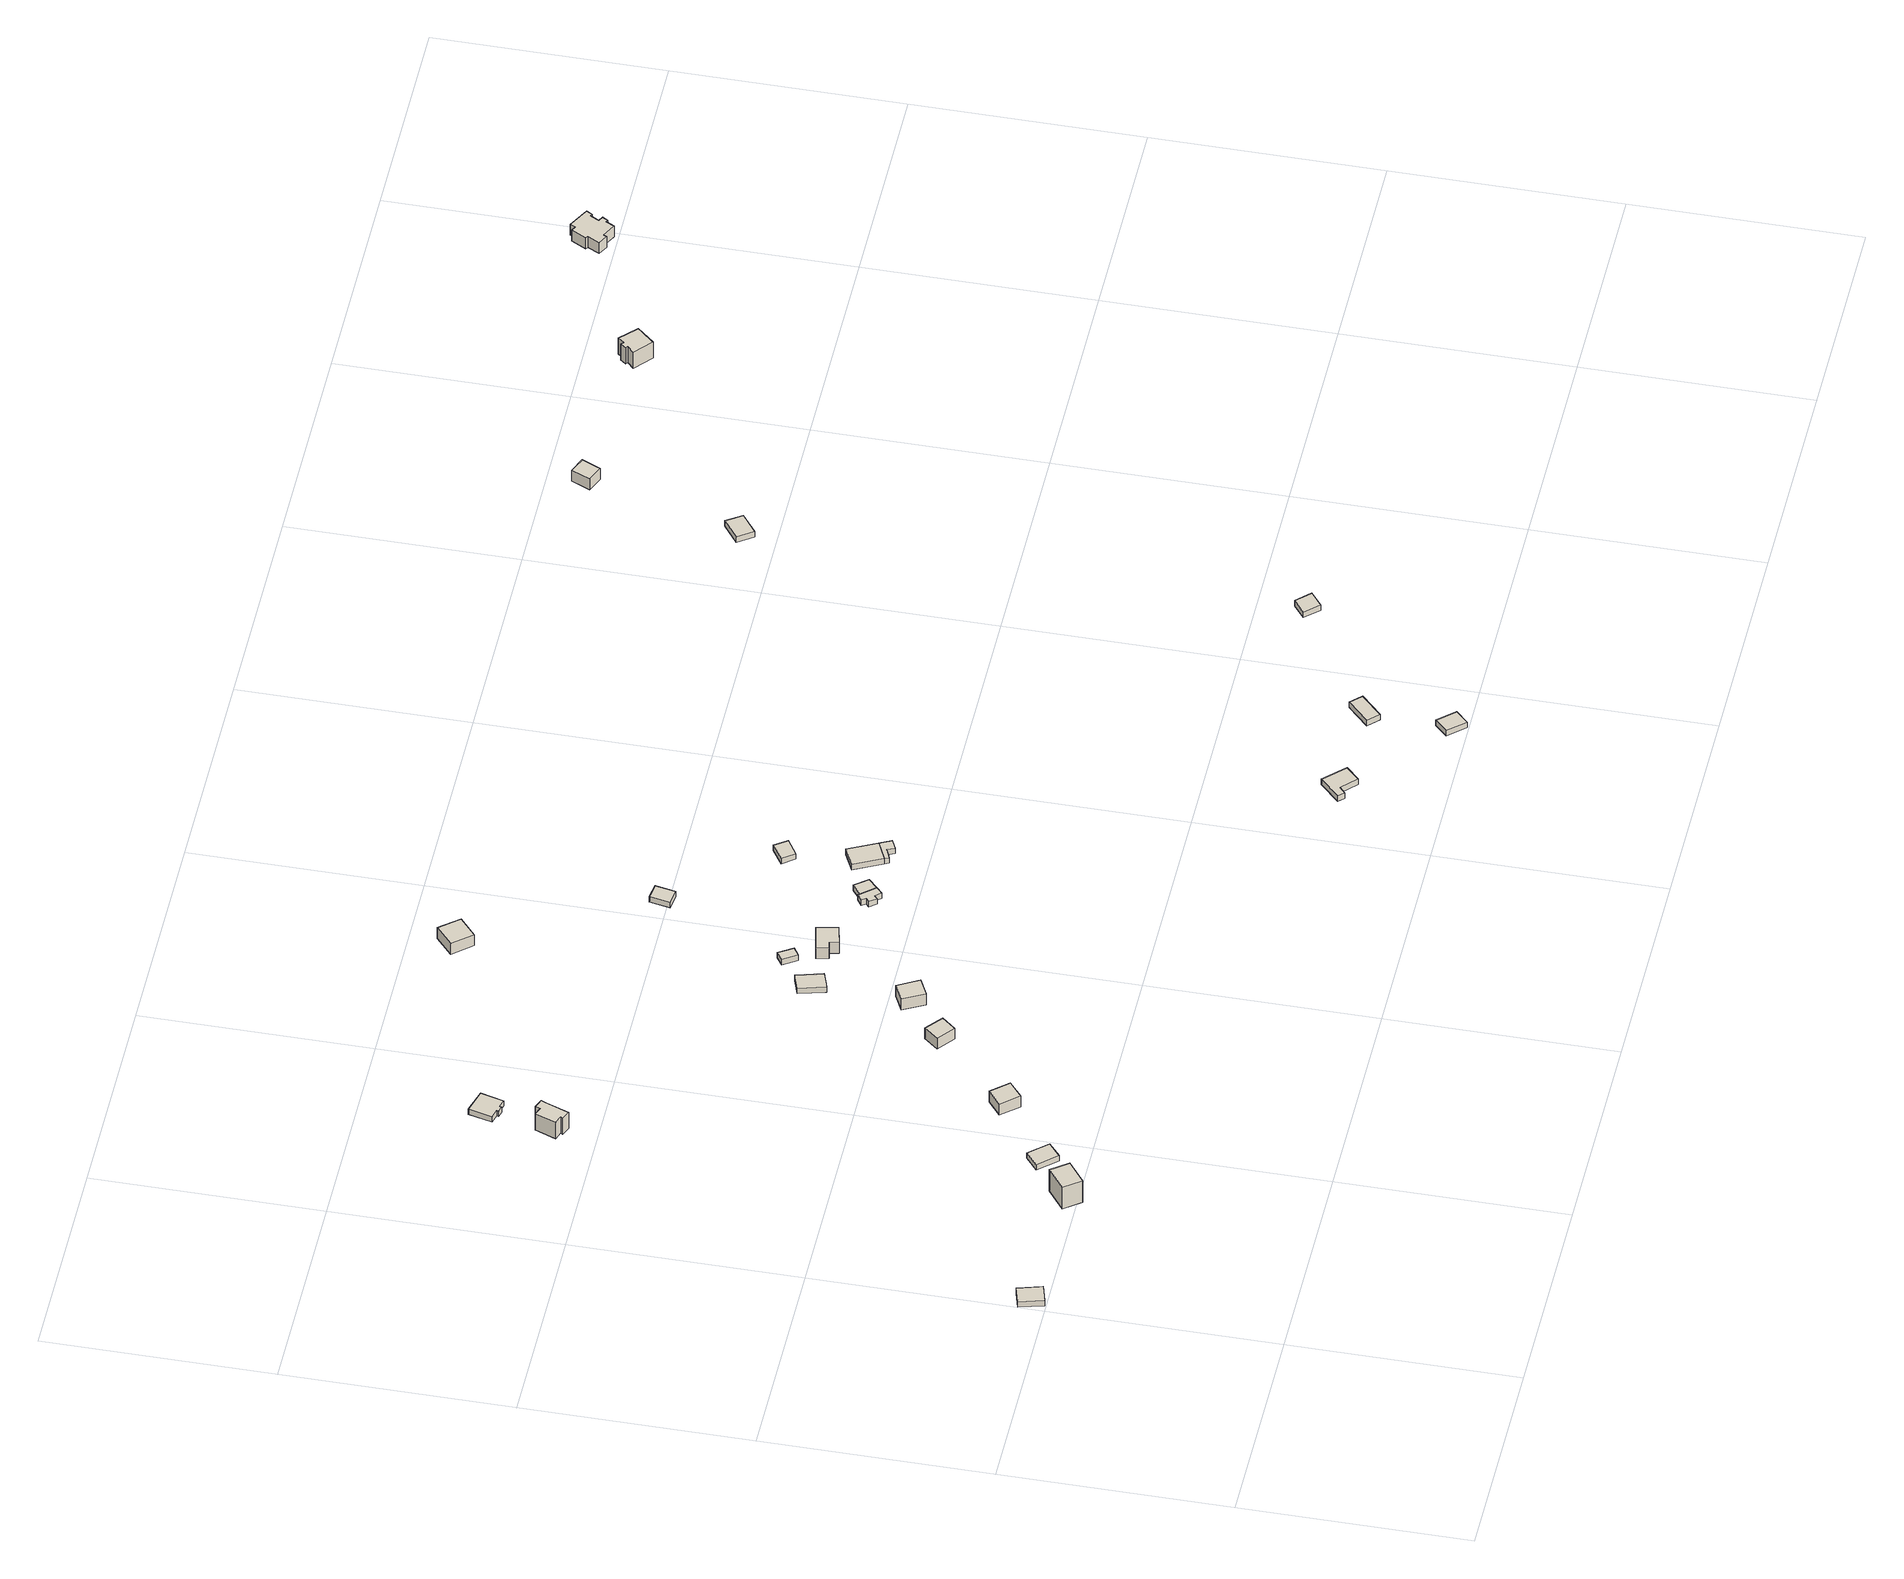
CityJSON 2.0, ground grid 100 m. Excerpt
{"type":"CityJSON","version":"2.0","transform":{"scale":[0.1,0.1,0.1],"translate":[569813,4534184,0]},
"CityObjects":{
"building1":{"type":"Building","geometry":[{"type":"MultiSurface","lod":"1","boundaries":[[[0,1,2,3]],[[0,3,4,5]],[[3,2,6,4]],[[2,1,7,6]],[[1,0,5,7]],[[5,4,6,7]]]}]},
"building2":{"type":"Building","geometry":[{"type":"MultiSurface","lod":"1","boundaries":[[[8,9,10,11]],[[8,11,12,13]],[[11,10,14,12]],[[10,9,15,14]],[[9,8,13,15]],[[13,12,14,15]]]}]},
"building3":{"type":"Building","geometry":[{"type":"MultiSurface","lod":"1","boundaries":[[[16,17,18,19]],[[16,19,20,21]],[[19,18,22,20]],[[18,17,23,22]],[[17,16,21,23]],[[21,20,22,23]]]}]},
"building4":{"type":"Building","geometry":[{"type":"MultiSurface","lod":"1","boundaries":[[[24,25,26,27]],[[24,27,28,29]],[[27,26,30,28]],[[26,25,31,30]],[[25,24,29,31]],[[29,28,30,31]]]}]},
"building5":{"type":"Building","geometry":[{"type":"MultiSurface","lod":"1","boundaries":[[[32,33,34,35,36,37,38,39,40]],[[32,40,41,42]],[[40,39,43,41]],[[39,38,44,43]],[[38,37,45,44]],[[37,36,46,45]],[[36,35,47,46]],[[35,34,48,47]],[[34,33,49,48]],[[33,32,42,49]],[[42,41,43,44,45,46,47,48,49]]]}]},
"building6":{"type":"Building","geometry":[{"type":"MultiSurface","lod":"1","boundaries":[[[50,51,52,53,54,55,56,57]],[[50,57,58,59]],[[57,56,60,58]],[[56,55,61,60]],[[55,54,62,61]],[[54,53,63,62]],[[53,52,64,63]],[[52,51,65,64]],[[51,50,59,65]],[[59,58,60,61,62,63,64,65]]]}]},
"building7":{"type":"Building","geometry":[{"type":"MultiSurface","lod":"1","boundaries":[[[66,67,68,69]],[[66,69,70,71]],[[69,68,72,70]],[[68,67,73,72]],[[67,66,71,73]],[[71,70,72,73]]]}]},
"building8":{"type":"Building","geometry":[{"type":"MultiSurface","lod":"1","boundaries":[[[74,75,76,77]],[[74,77,78,79]],[[77,76,80,78]],[[76,75,81,80]],[[75,74,79,81]],[[79,78,80,81]]]}]},
"building9":{"type":"Building","geometry":[{"type":"MultiSurface","lod":"1","boundaries":[[[82,83,84,85]],[[82,85,86,87]],[[85,84,88,86]],[[84,83,89,88]],[[83,82,87,89]],[[87,86,88,89]]]}]},
"building10":{"type":"Building","geometry":[{"type":"MultiSurface","lod":"1","boundaries":[[[90,91,92,93]],[[90,93,94,95]],[[93,92,96,94]],[[92,91,97,96]],[[91,90,95,97]],[[95,94,96,97]]]}]},
"building11":{"type":"Building","geometry":[{"type":"MultiSurface","lod":"1","boundaries":[[[98,99,100,101,102,103]],[[98,103,104,105]],[[103,102,106,104]],[[102,101,107,106]],[[101,100,108,107]],[[100,99,109,108]],[[99,98,105,109]],[[105,104,106,107,108,109]]]}]},
"building12":{"type":"Building","geometry":[{"type":"MultiSurface","lod":"1","boundaries":[[[110,111,112,113]],[[110,113,114,115]],[[113,112,116,114]],[[112,111,117,116]],[[111,110,115,117]],[[115,114,116,117]]]}]},
"building13":{"type":"Building","geometry":[{"type":"MultiSurface","lod":"1","boundaries":[[[118,119,120,121,122,123,124,125,126]],[[118,126,127,128]],[[126,125,129,127]],[[125,124,130,129]],[[124,123,131,130]],[[123,122,132,131]],[[122,121,133,132]],[[121,120,134,133]],[[120,119,135,134]],[[119,118,128,135]],[[128,127,129,130,131,132,133,134,135]]]}]},
"building14":{"type":"Building","geometry":[{"type":"MultiSurface","lod":"1","boundaries":[[[126,125,136,137]],[[126,137,138,127]],[[137,136,139,138]],[[136,125,129,139]],[[125,126,127,129]],[[127,138,139,129]]]}]},
"building15":{"type":"Building","geometry":[{"type":"MultiSurface","lod":"1","boundaries":[[[140,141,142,143,144]],[[140,144,145,146]],[[144,143,147,145]],[[143,142,148,147]],[[142,141,149,148]],[[141,140,146,149]],[[146,145,147,148,149]]]}]},
"building16":{"type":"Building","geometry":[{"type":"MultiSurface","lod":"1","boundaries":[[[150,151,152,153]],[[150,153,154,155]],[[153,152,156,154]],[[152,151,157,156]],[[151,150,155,157]],[[155,154,156,157]]]}]},
"building17":{"type":"Building","geometry":[{"type":"MultiSurface","lod":"1","boundaries":[[[152,151,158,159,160,161]],[[152,161,162,156]],[[161,160,163,162]],[[160,159,164,163]],[[159,158,165,164]],[[158,151,157,165]],[[151,152,156,157]],[[156,162,163,164,165,157]]]}]},
"building18":{"type":"Building","geometry":[{"type":"MultiSurface","lod":"1","boundaries":[[[166,167,168,169]],[[166,169,170,171]],[[169,168,172,170]],[[168,167,173,172]],[[167,166,171,173]],[[171,170,172,173]]]}]},
"building19":{"type":"Building","geometry":[{"type":"MultiSurface","lod":"1","boundaries":[[[174,175,176,177,178,179]],[[174,179,180,181]],[[179,178,182,180]],[[178,177,183,182]],[[177,176,184,183]],[[176,175,185,184]],[[175,174,181,185]],[[181,180,182,183,184,185]]]}]},
"building20":{"type":"Building","geometry":[{"type":"MultiSurface","lod":"1","boundaries":[[[186,187,188,189]],[[186,189,190,191]],[[189,188,192,190]],[[188,187,193,192]],[[187,186,191,193]],[[191,190,192,193]]]}]},
"building21":{"type":"Building","geometry":[{"type":"MultiSurface","lod":"1","boundaries":[[[194,195,196,197]],[[194,197,198,199]],[[197,196,200,198]],[[196,195,201,200]],[[195,194,199,201]],[[199,198,200,201]]]}]},
"building22":{"type":"Building","geometry":[{"type":"MultiSurface","lod":"1","boundaries":[[[202,203,204,205]],[[202,205,206,207]],[[205,204,208,206]],[[204,203,209,208]],[[203,202,207,209]],[[207,206,208,209]]]}]},
"building23":{"type":"Building","geometry":[{"type":"MultiSurface","lod":"1","boundaries":[[[210,211,212,213]],[[210,213,214,215]],[[213,212,216,214]],[[212,211,217,216]],[[211,210,215,217]],[[215,214,216,217]]]}]},
"building24":{"type":"Building","geometry":[{"type":"MultiSurface","lod":"1","boundaries":[[[218,219,220,221]],[[218,221,222,223]],[[221,220,224,222]],[[220,219,225,224]],[[219,218,223,225]],[[223,222,224,225]]]}]},
"building25":{"type":"Building","geometry":[{"type":"MultiSurface","lod":"1","boundaries":[[[226,227,228,229,230,231,232,233]],[[226,233,234,235]],[[233,232,236,234]],[[232,231,237,236]],[[231,230,238,237]],[[230,229,239,238]],[[229,228,240,239]],[[228,227,241,240]],[[227,226,235,241]],[[235,234,236,237,238,239,240,241]]]}]},
"building26":{"type":"Building","geometry":[{"type":"MultiSurface","lod":"1","boundaries":[[[242,243,244,245,246,247,248,249,250,251,252,253,254,255,256,257]],[[242,257,258,259]],[[257,256,260,258]],[[256,255,261,260]],[[255,254,262,261]],[[254,253,263,262]],[[253,252,264,263]],[[252,251,265,264]],[[251,250,266,265]],[[250,249,267,266]],[[249,248,268,267]],[[248,247,269,268]],[[247,246,270,269]],[[246,245,271,270]],[[245,244,272,271]],[[244,243,273,272]],[[243,242,259,273]],[[259,258,260,261,262,263,264,265,266,267,268,269,270,271,272,273]]]}]}
},
"vertices":[
[35,1007,0],[6,1114,0],[86,1136,0],[118,1030,0],[118,1030,30],[35,1007,30],[86,1136,30],[6,1114,30],
[677,980,0],[621,1054,0],[715,1126,0],[771,1052,0],[771,1052,120],[677,980,120],[715,1126,120],[621,1054,120],
[963,1176,0],[900,1124,0],[828,1205,0],[891,1257,0],[891,1257,30],[963,1176,30],[828,1205,30],[900,1124,30],
[1122,1418,0],[1192,1475,0],[1258,1400,0],[1188,1342,0],[1188,1342,60],[1122,1418,60],[1258,1400,60],[1192,1475,60],
[739,3254,0],[729,3230,0],[690,3128,0],[651,3145,0],[656,3156,0],[619,3168,0],[655,3262,0],[689,3248,0],[698,3270,0],[698,3270,90],[739,3254,90],[689,3248,90],[655,3262,90],[619,3168,90],[656,3156,90],[651,3145,90],[690,3128,90],[729,3230,90],
[730,3416,0],[703,3423,0],[705,3433,0],[665,3443,0],[692,3548,0],[796,3519,0],[769,3417,0],[733,3426,0],[733,3426,30],[730,3416,30],[769,3417,30],[796,3519,30],[692,3548,30],[665,3443,30],[705,3433,30],[703,3423,30],
[1584,1749,0],[1533,1688,0],[1460,1748,0],[1511,1809,0],[1511,1809,60],[1584,1749,60],[1460,1748,60],[1533,1688,60],
[1662,1938,0],[1738,1978,0],[1791,1884,0],[1712,1844,0],[1712,1844,60],[1662,1938,60],[1791,1884,60],[1738,1978,60],
[1672,2374,0],[1748,2400,0],[1780,2284,0],[1704,2258,0],[1704,2258,30],[1672,2374,30],[1780,2284,30],[1748,2400,30],
[1906,2436,0],[1868,2410,0],[1829,2472,0],[1867,2498,0],[1867,2498,30],[1906,2436,30],[1829,2472,30],[1868,2410,30],
[1893,2343,0],[2015,2367,0],[2034,2275,0],[1944,2256,0],[1936,2295,0],[1904,2289,0],[1904,2289,60],[1893,2343,60],[1936,2295,60],[1944,2256,60],[2034,2275,60],[2015,2367,60],
[1774,3800,0],[1690,3727,0],[1619,3812,0],[1703,3885,0],[1703,3885,60],[1774,3800,60],[1619,3812,60],[1690,3727,60],
[2302,2150,0],[2280,2176,0],[2265,2162,0],[2241,2193,0],[2256,2207,0],[2244,2224,0],[2273,2245,0],[2279,2237,0],[2330,2177,0],[2330,2177,30],[2302,2150,30],[2279,2237,30],[2273,2245,30],[2244,2224,30],[2256,2207,30],[2241,2193,30],[2265,2162,30],[2280,2176,30],
[2326,2275,0],[2372,2218,0],[2372,2218,30],[2326,2275,30],
[2143,2978,0],[2074,2987,0],[2091,3078,0],[2160,3068,0],[2149,3007,0],[2149,3007,30],[2143,2978,30],[2160,3068,30],[2091,3078,30],[2074,2987,30],
[2533,2348,0],[2595,2223,0],[2507,2182,0],[2446,2306,0],[2446,2306,30],[2533,2348,30],[2507,2182,30],[2595,2223,30],
[2620,2171,0],[2577,2150,0],[2562,2183,0],[2516,2164,0],[2516,2164,30],[2562,2183,30],[2577,2150,30],[2620,2171,30],
[2463,2542,0],[2423,2596,0],[2496,2643,0],[2535,2588,0],[2535,2588,30],[2463,2542,30],[2496,2643,30],[2423,2596,30],
[3248,440,0],[3333,525,0],[3422,436,0],[3364,377,0],[3299,440,0],[3270,414,0],[3270,414,30],[3248,440,30],[3299,440,30],[3364,377,30],[3422,436,30],[3333,525,30],
[3775,137,0],[3842,63,0],[3788,9,0],[3721,82,0],[3721,82,30],[3775,137,30],[3788,9,30],[3842,63,30],
[3810,507,0],[3856,460,0],[3762,368,0],[3716,414,0],[3716,414,30],[3810,507,30],[3762,368,30],[3856,460,30],
[4358,737,0],[4301,799,0],[4364,848,0],[4422,787,0],[4422,787,30],[4358,737,30],[4364,848,30],[4301,799,30],
[4327,3095,0],[4279,3163,0],[4367,3228,0],[4414,3160,0],[4414,3160,30],[4327,3095,30],[4367,3228,30],[4279,3163,30],
[4507,3897,0],[4578,3866,0],[4541,3783,0],[4470,3814,0],[4470,3814,60],[4507,3897,60],[4541,3783,60],[4578,3866,60],
[5271,3835,0],[5293,3862,0],[5365,3793,0],[5297,3718,0],[5220,3784,0],[5250,3813,0],[5241,3821,0],[5260,3846,0],[5260,3846,90],[5271,3835,90],[5241,3821,90],[5250,3813,90],[5220,3784,90],[5297,3718,90],[5365,3793,90],[5293,3862,90],
[6047,4149,0],[6032,4122,0],[6022,4127,0],[6001,4089,0],[6023,4077,0],[6009,4052,0],[6000,4057,0],[5980,4020,0],[5920,4052,0],[5912,4037,0],[5869,4059,0],[5897,4113,0],[5886,4119,0],[5922,4186,0],[5942,4175,0],[5954,4199,0],[5954,4199,60],[6047,4149,60],[5942,4175,60],[5922,4186,60],[5886,4119,60],[5897,4113,60],[5869,4059,60],[5912,4037,60],[5920,4052,60],[5980,4020,60],[6000,4057,60],[6009,4052,60],[6023,4077,60],[6001,4089,60],[6022,4127,60],[6032,4122,60]
]}
